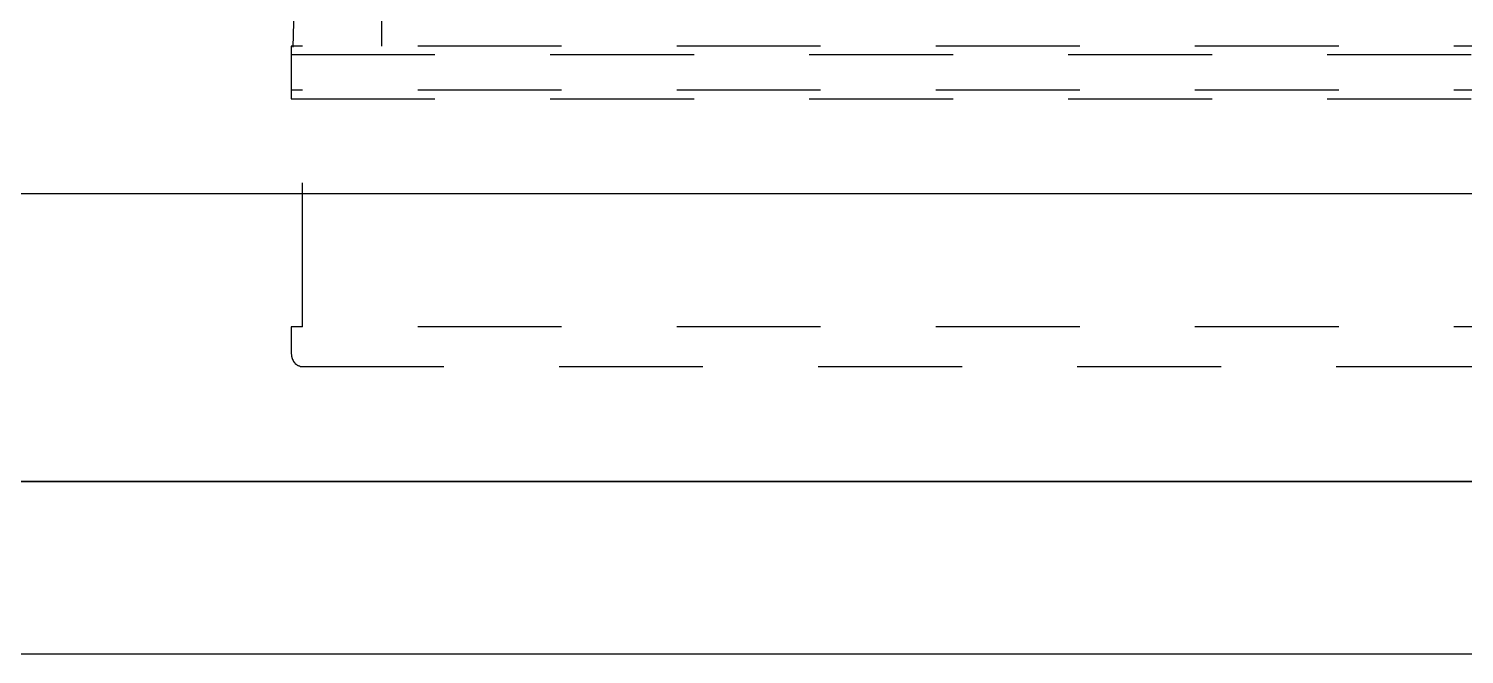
# Model space of a CAD drawing. Header units: inches. Extents: x -55 to 844, y -103 to 167.
# Drawn here: x 813.292 to 814.539, y 49.585 to 50.129 of the extents above; entities that cross this region are included whole.
import ezdxf

# ---------------------------------------------------------------- set-up
doc = ezdxf.new("R2010")
doc.units = ezdxf.units.IN
doc.header["$MEASUREMENT"] = 0
doc.linetypes.add('HIDDEN2', pattern=[0.1875, 0.125, -0.0625])
doc.layers.add('AI-Mob', color=2, linetype='Continuous')

# ---------------------------------------------------------------- blocks, each defined once
blk = doc.blocks.new('A$C18106154')
at = {"linetype": 'HIDDEN2'}
blk.add_line((-0.7887, -0.2708), (0.7963, -0.2708), dxfattribs=at)
for points in [[(0.7963, -0.0345), (-0.7887, -0.0345), (-0.7887, -0.0109), (-0.7884, -0.0105), (-0.7884, -0.0086), (-0.788, -0.0083), (-0.788, -0.0075), (-0.7876, -0.0071), (-0.7876, -0.0064), (-0.7872, -0.006), (-0.7872, -0.0053), (-0.7869, -0.0053), (-0.7869, -0.0049), (-0.7865, -0.0045), (-0.7865, -0.0041), (-0.7861, -0.0041), (-0.7861, -0.0038), (-0.7854, -0.003), (-0.7854, -0.0026), (-0.785, -0.0026), (-0.785, -0.0023), (-0.7846, -0.0023), (-0.7846, -0.0019), (-0.7842, -0.0019), (-0.7835, -0.0011), (-0.7831, -0.0011), (-0.7827, -0.0008), (-0.7824, -0.0008), (-0.782, -0.0004), (-0.7812, -0.0004), (-0.7809, 0), (0.7809, 0)], [(-0.7786, -0.0345), (-0.7786, -0.2325)], [(0.7963, -0.24), (-0.7887, -0.24)], [(-0.7771, -0.601), (-0.7872, -0.2772)], [(-0.71, -0.6265), (-0.71, -0.2783)]]:
    blk.add_lwpolyline(points, dxfattribs=at)
blk.add_lwpolyline([(0.7963, -0.2783), (-0.7887, -0.2783), (-0.7887, -0.2325), (0.7963, -0.2325)], close=True, dxfattribs=at)
blk = doc.blocks.new('LKJHGFDS')
at = {"layer": 'AI-Mob'}
blk.add_line((801.2344, 14.2606), (794.1144, 14.2606), dxfattribs=at)
at = {"layer": 'AI-Mob', "ltscale": 3}
blk.add_lwpolyline([(793.7144, 14.0106), (803.4344, 14.0106), (803.4344, 19.6706), (793.7144, 19.6706)], close=True, dxfattribs=at)
at = {"layer": 'AI-Mob', "xscale": -1, "rotation": 180}
blk.add_blockref('A$C18106154', (795.8278, 14.1106), dxfattribs=at)

msp = doc.modelspace()

# ---------------------------------------------------------------- linework, layer by layer
for p, q in [((823.1945, 49.7355), (812.0448, 49.7355)), ((823.1945, 49.5855), (812.0448, 49.5855))]:
    msp.add_line(p, q)

# ---------------------------------------------------------------- block references
msp.add_blockref('LKJHGFDS', (18.4804, 35.7249))

doc.saveas('drawing.dxf')
